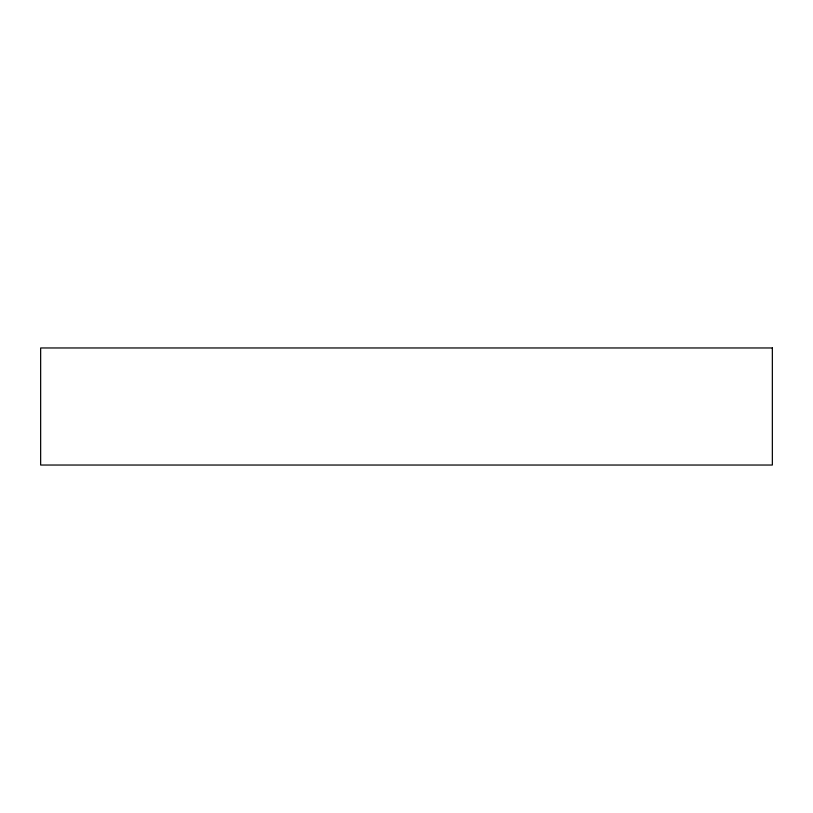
<?xml version="1.0" encoding="UTF-8"?>
<svg xmlns="http://www.w3.org/2000/svg" width="813" height="813" viewBox="0 0 813 813"><rect width="100%" height="100%" fill="white"/><g stroke="black" fill="none" stroke-linecap="round" stroke-linejoin="round"><path stroke-width="1.22" d="M772.35 347.964L40.65 347.964L40.65 465.036L772.35 465.036L772.35 347.964"/></g></svg>
